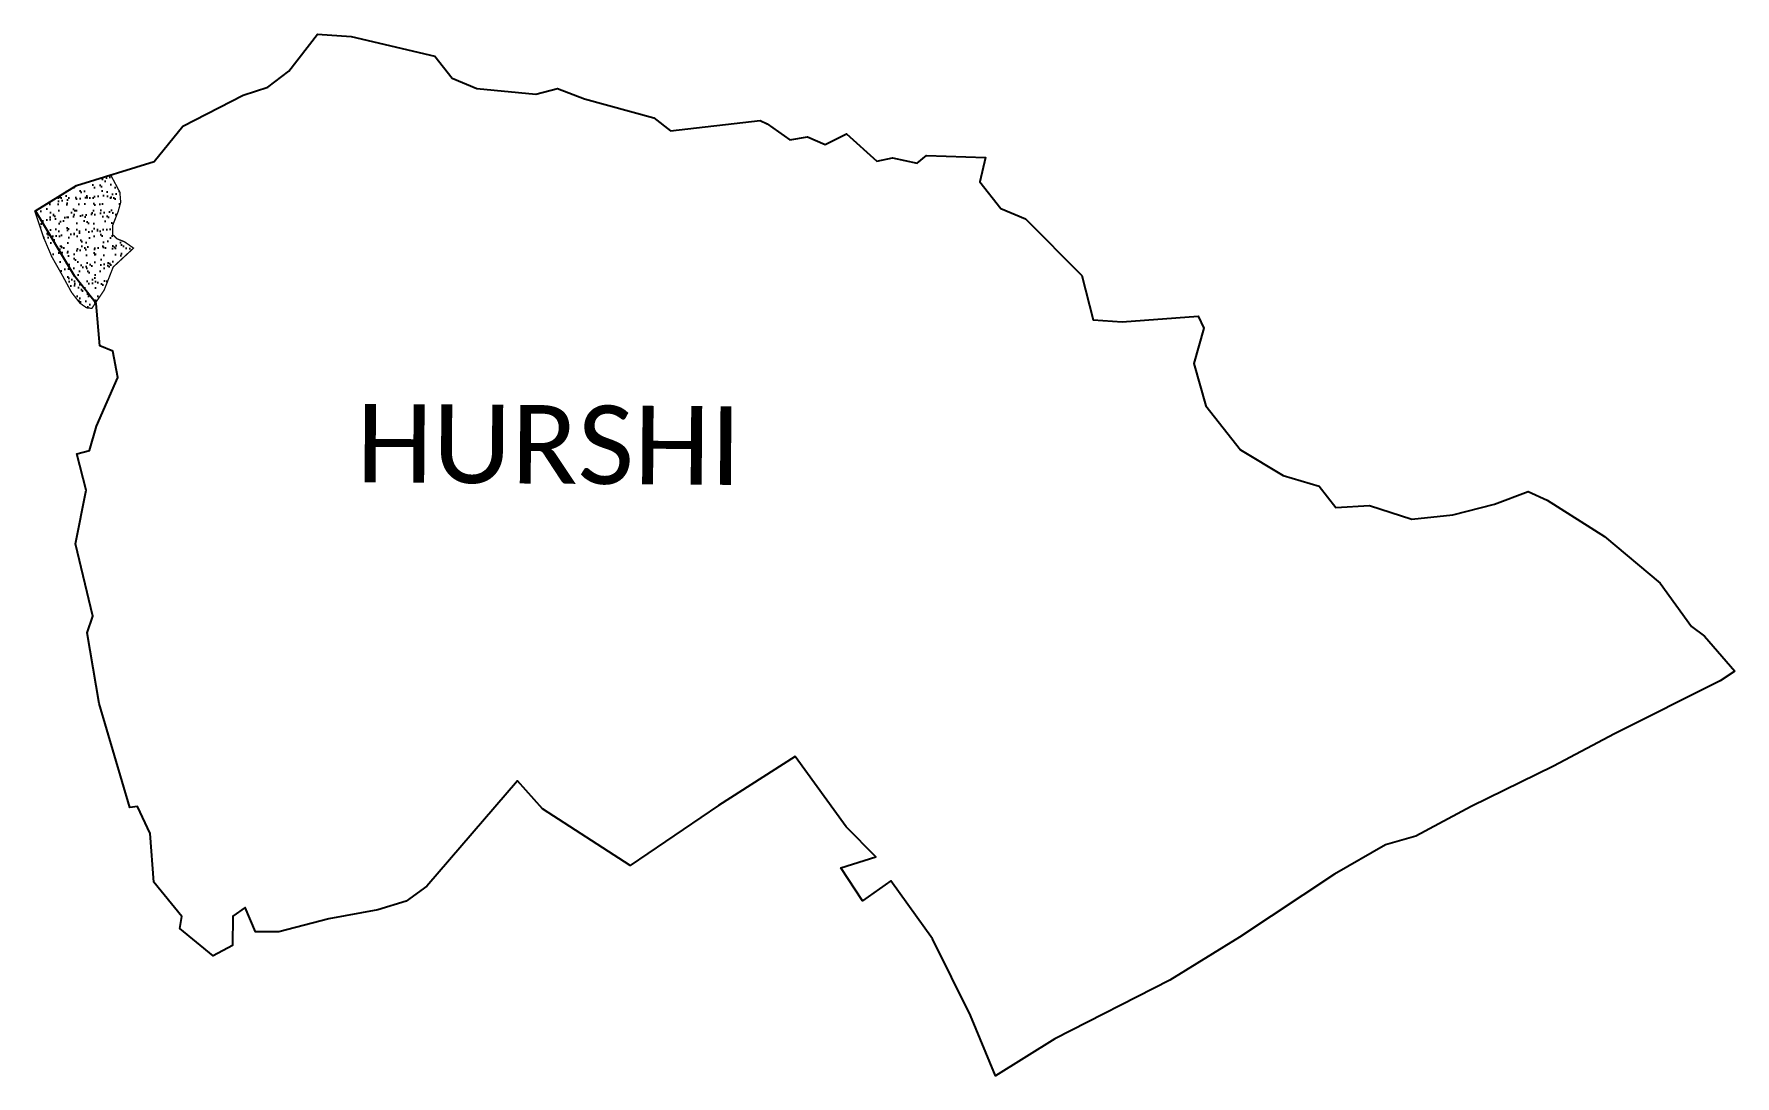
# Model space of a CAD drawing. Header units: metres. Extents: x 322961 to 326866, y 1820442 to 1822835.
import ezdxf

# ---------------------------------------------------------------- set-up
doc = ezdxf.new("R2010")
doc.units = ezdxf.units.M
doc.header["$MEASUREMENT"] = 0
for name, color, linetype in [('SAND DUNES', 42, 'Continuous'), ('village', 3, 'Continuous'), ('VILLAGE NAME', 250, 'Continuous')]:
    doc.layers.add(name, color=color, linetype=linetype)
doc.styles.get("Standard").update_dxf_attribs({"font": 'simplex.shx'})

msp = doc.modelspace()

# ---------------------------------------------------------------- hatches: boundary and pattern name
at = {"layer": 'SAND DUNES'}
h = msp.add_hatch(dxfattribs=at)
h.set_pattern_fill('AR-SAND', color=256, scale=0.603062, angle=-0.3232)
h.set_pattern_definition([(37.17679, (306931.287, 1810319.746), (-0.79841, 29.51964), [0, -23.28303, 0, -26.04023, 0, -24.891397]), (7.17679, (306931.287, 1810319.746), (27.35248, 43.07541), [0, -12.560582, 0, -20.985362, 0, -8.041836]), (327.17679, (306912.447, 1810319.852), (47.701498, -0.18242), [0, -7.65889, 0, -27.572008, 0, -35.99679]), (317.1768, (306912.447, 1810319.852), (46.12232, 13.18406), [0, -3.829446, 0, -18.074983, 0, -20.679006])])
h.paths.add_polyline_path([(323057.9, 1822486.9), (323136.3, 1822511.5), (323148.3, 1822489.3), (323157.8, 1822471.2), (323159.6, 1822448.4), (323153.9, 1822427.3), (323141.5, 1822396.1), (323141.4, 1822373.9), (323151.3, 1822364.5), (323168.4, 1822357.6), (323189.2, 1822343.1), (323142.4, 1822299.7), (323121.7, 1822246.7), (323093.4, 1822204.8), (323081.2, 1822206.1), (323066, 1822216.8), (323047, 1822241.2), (323024.2, 1822283.2), (323001.3, 1822323.6), (322982.4, 1822368.2), (322962.5, 1822428)])

# ---------------------------------------------------------------- linework, layer by layer
at = {"layer": 'SAND DUNES', "const_width": 3.02, "flags": 128}
msp.add_lwpolyline([(323057.9, 1822486.9), (323057.9, 1822486.9), (323057.9, 1822486.9), (323057.9, 1822486.9), (323057.9, 1822486.9), (323057.9, 1822486.9), (323057.9, 1822486.9), (323057.9, 1822486.9), (323057.9, 1822486.9), (323057.9, 1822486.9), (323057.9, 1822486.9), (323057.9, 1822486.9), (323057.9, 1822486.9), (323057.9, 1822486.9), (323057.9, 1822486.9), (323057.9, 1822486.9), (323057.9, 1822486.9), (323136.3, 1822511.5), (323148.3, 1822489.3), (323157.8, 1822471.2), (323159.6, 1822448.4), (323153.9, 1822427.3), (323141.5, 1822396.1), (323141.4, 1822373.9), (323151.3, 1822364.5), (323168.4, 1822357.6), (323189.2, 1822343.1), (323142.4, 1822299.7), (323121.7, 1822246.7), (323093.4, 1822204.8), (323081.2, 1822206.1), (323066, 1822216.8), (323047, 1822241.2), (323024.2, 1822283.2), (323001.3, 1822323.6), (322982.4, 1822368.2), (322962.5, 1822428), (323057.9, 1822486.9)], close=True, dxfattribs=at)
at = {"layer": 'village', "color": 3, "true_color": 0x00ff00}
msp.add_polyline3d([(326866, 1821371.5, 0), (326832, 1821349, 0), (326589.3, 1821227.5, 0), (326449, 1821153.3, 0), (326260.1, 1821060.8, 0), (326133.1, 1820992.3, 0), (326063.9, 1820972.4, 0), (325946.4, 1820905.1, 0), (325728.8, 1820760.7, 0), (325568.3, 1820662, 0), (325304.7, 1820527.3, 0), (325168.5, 1820441.9, 0), (325111, 1820580.9, 0), (325023.2, 1820756.5, 0), (324927.8, 1820890.1, 0), (324863, 1820843.9, 0), (324812.8, 1820919.8, 0), (324893.5, 1820945, 0), (324825.1, 1821014.3, 0), (324708.5, 1821175.4, 0), (324532.1, 1821063.4, 0), (324329.2, 1820925.4, 0), (324127.9, 1821055.5, 0), (324070.5, 1821119.8, 0), (323862.6, 1820878.1, 0), (323815.4, 1820843.6, 0), (323750.1, 1820823.2, 0), (323637.8, 1820802.8, 0), (323522.5, 1820773.3, 0), (323468.9, 1820773.3, 0), (323445.8, 1820828.7, 0), (323417.3, 1820809, 0), (323416.3, 1820741.7, 0), (323371.6, 1820718.2, 0), (323295.2, 1820780.6, 0), (323299.8, 1820808.4, 0), (323236, 1820886.7, 0), (323227.4, 1820999, 0), (323198, 1821061, 0), (323180.4, 1821058.7, 0), (323110.1, 1821297.4, 0), (323082.3, 1821459.4, 0), (323095.7, 1821498.1, 0), (323056.1, 1821664.2, 0), (323080.3, 1821787.4, 0), (323059.2, 1821870.5, 0), (323088, 1821878.5, 0), (323104.2, 1821934.1, 0), (323153.2, 1822046.3, 0), (323141.8, 1822106.7, 0), (323111.9, 1822119, 0), (323103.7, 1822215.7, 0), (323054.6, 1822277.8, 0), (322963.7, 1822428.4, 0), (323057.9, 1822486.9, 0), (323236.4, 1822542.1, 0), (323302.5, 1822623.5, 0), (323440.9, 1822694.1, 0), (323497.4, 1822713.1, 0), (323546, 1822749.2, 0), (323611.6, 1822834.8, 0), (323688.9, 1822829.4, 0), (323880.6, 1822783.7, 0), (323921, 1822733.2, 0), (323977, 1822710, 0), (324112.8, 1822696.3, 0), (324162.9, 1822709.3, 0), (324224.2, 1822686.3, 0), (324383.8, 1822642.2, 0), (324421.9, 1822612.6, 0), (324628.2, 1822636.4, 0), (324644.2, 1822628.7, 0), (324695.8, 1822591.5, 0), (324736.5, 1822599, 0), (324776.9, 1822580.7, 0), (324826.2, 1822605.7, 0), (324895.8, 1822542.5, 0), (324931.5, 1822550.1, 0), (324988.5, 1822538.1, 0), (325009.4, 1822556.1, 0), (325145, 1822551.5, 0), (325132.3, 1822495.4, 0), (325180.8, 1822433.8, 0), (325237.4, 1822410.3, 0), (325366.7, 1822280, 0), (325392.1, 1822178.2, 0), (325459.2, 1822173.7, 0), (325633.3, 1822187.2, 0), (325646.5, 1822159.4, 0), (325623.9, 1822078.1, 0), (325651, 1821981, 0), (325730.8, 1821879.8, 0), (325828.5, 1821821.1, 0), (325911.2, 1821796.1, 0), (325949.4, 1821747.6, 0), (326026.9, 1821752.1, 0), (326124, 1821720.9, 0), (326218.1, 1821730.9, 0), (326314.2, 1821754.8, 0), (326391.3, 1821784.1, 0), (326434.5, 1821764.4, 0), (326566.8, 1821681, 0), (326694.1, 1821573.8, 0), (326766.1, 1821473.9, 0), (326796.1, 1821452.3, 0)], close=True, dxfattribs=at)

# ---------------------------------------------------------------- texts
at = {"layer": 'VILLAGE NAME', "insert": (323701.6, 1821985.5), "char_height": 180.345, "attachment_point": 1, "rotation": 359.6139}
msp.add_mtext_dynamic_manual_height_columns('{\\fCalibri|b0|i0|c0|p34;HURSHI}', width=1779.605, gutter_width=901.7, heights=[0], dxfattribs=at)

doc.saveas('drawing.dxf')
